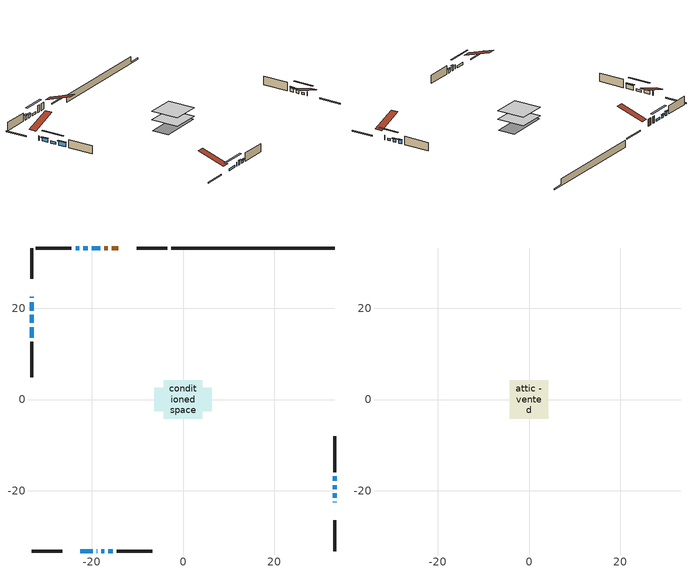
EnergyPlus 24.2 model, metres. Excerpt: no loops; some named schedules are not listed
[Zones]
conditioned space
 floor adiabatic (AdiabaticFloorConstruction): -4.19,-4.19 -4.19,4.19 4.19,4.19 4.19,-4.19 z0.91
 floor foundation (Slab1 construction): -6.36,-2.58 -6.36,2.58 6.36,2.58 6.36,-2.58 z-1.22
 wall outside (RimJoist1 construction): -3.46,33.23 -10.16,33.23 / -33.23,-33.23 -26.53,-33.23 / -33.23,33.23 -33.23,26.53 / 33.23,-33.23 33.23,-26.53 z0.91:1.21
 wall outside (AdiabaticWallConstruction 1): -14.17,33.23 -15.59,33.23 / -16.52,33.23 -17.28,33.23 z0.91:2.94
 wall outside (AdiabaticWallConstruction): -33.23,22.52 -33.23,22.27 / 33.23,-22.52 33.23,-22.43 / -18.92,-33.23 -18.83,-33.23 z0.91:2.13; -33.23,21.35 -33.23,19.51 z0.91:1.93; 33.23,-21.5 33.23,-20.61 / -18.2,33.23 -19.98,33.23 / -33.23,18.59 -33.23,16.81 z0.91:1.55; -22.52,-33.23 -19.85,-33.23 z0.91:1.54; 33.23,-19.69 33.23,-18.79 z0.91:1.85; 33.23,-17.87 33.23,-16.87 z0.91:1.98; -20.91,33.23 -21.88,33.23 z0.91:1.8; -22.81,33.23 -23.55,33.23 / -17.91,-33.23 -17.32,-33.23 z0.91:2.15; -16.39,-33.23 -15.45,-33.23 z0.91:1.83; -33.23,15.88 -33.23,13.59 z0.91:2.18
 wall outside (Wall1 construction): -24.47,33.23 -32.31,33.23 / -14.52,-33.23 -6.69,-33.23 / -33.23,12.66 -33.23,4.83 / 33.23,-15.95 33.23,-8.11 z0.91:3.35
 wall foundation (FoundationWall1 construction): -2.53,33.23,-1.22 -2.53,33.23,0.91 29.66,33.23,0.91 29.66,33.23,-0.78 33.23,33.23,-0.78 33.23,33.23,-1.22
 window (WindowConstruction 8): -33.23,22.52 -33.23,22.27 z0.91:2.13
 window (WindowConstruction 7): -33.23,21.34 -33.23,19.52 z0.91:1.92
 window (WindowConstruction 14): 33.23,-22.52 33.23,-22.43 z0.91:2.13
 window (WindowConstruction 10): 33.23,-21.5 33.23,-20.61 z0.91:1.54
 window (WindowConstruction 11): -18.2,33.23 -19.98,33.23 z0.91:1.54
 window (WindowConstruction 12): -22.52,-33.23 -19.85,-33.23 z0.91:1.54
 window (WindowConstruction 13): -33.23,18.59 -33.23,16.81 z0.91:1.54
 window (WindowConstruction 9): -18.92,-33.23 -18.83,-33.23 z0.91:2.13
 window (WindowConstruction): 33.23,-19.68 33.23,-18.79 z0.91:1.85
 window (WindowConstruction 1): 33.23,-17.87 33.23,-16.87 z0.91:1.98
 window (WindowConstruction 2): -20.91,33.23 -21.88,33.23 z0.91:1.8
 window (WindowConstruction 3): -22.81,33.23 -23.55,33.23 z0.91:2.15
 window (WindowConstruction 4): -17.9,-33.23 -17.32,-33.23 z0.91:2.15
 window (WindowConstruction 5): -16.39,-33.23 -15.45,-33.23 z0.91:1.82
 window (WindowConstruction 6): -33.23,15.88 -33.23,13.59 z0.91:2.18
 door (Door): -14.17,33.23 -15.59,33.23 z0.91:2.94
 door (Door 1): -16.52,33.23 -17.28,33.23 z0.91:2.94
 ceiling adiabatic (AdiabaticFloorConstruction): 4.19,-4.19 4.19,4.19 -4.19,4.19 -4.19,-4.19 z0.91
attic - vented
 floor to conditioned space (Floor1 construction Reversed): -4.19,-4.19 -4.19,4.19 4.19,4.19 4.19,-4.19 z3.35
 roof outside (Roof1 construction): -13.24,33.23,3.35 -13.24,25.07,6.07 -11.09,25.07,6.07 -11.09,33.23,3.35; -23.45,-33.23,3.35 -23.45,-25.07,6.07 -25.6,-25.07,6.07 -25.6,-33.23,3.35; -33.23,23.45,3.35 -25.07,23.45,6.07 -25.07,25.6,6.07 -33.23,25.6,3.35; 33.23,-23.45,3.35 25.07,-23.45,6.07 25.07,-25.6,6.07 33.23,-25.6,3.35
shading: -33.23,19.31 -33.23,21.55 -33.65,21.55 -33.65,19.31 z2.13; 33.23,-17.97 33.23,-24.14 33.65,-24.14 33.65,-17.97 z4.18; -22.62,33.23 -15.57,33.23 -15.57,33.65 -22.62,33.65 z4.18; -17.21,-33.23 -25.16,-33.23 -25.16,-33.65 -17.21,-33.65 z4.18; -33.23,14.17 -33.23,21.23 -33.65,21.23 -33.65,14.17 z4.18; 33.23,-18.59 33.23,-19.88 33.65,-19.88 33.65,-18.59 z2.05; 33.23,-16.67 33.23,-18.07 33.65,-18.07 33.65,-16.67 z2.18; -22.08,33.23 -20.71,33.23 -20.71,33.65 -22.08,33.65 z2; -23.75,33.23 -22.61,33.23 -22.61,33.65 -23.75,33.65 z2.35; -17.12,-33.23 -18.11,-33.23 -18.11,-33.65 -17.12,-33.65 z2.35; -15.25,-33.23 -16.59,-33.23 -16.59,-33.65 -15.25,-33.65 z2.03; -33.23,13.39 -33.23,16.08 -33.65,16.08 -33.65,13.39 z2.38
[Building]
Building 1: Terrain=Suburbs
[Site:Location]
Edmonton Intl AP_AB: Latitude {deg}=53.31; Longitude {deg}=-113.58; Time Zone {hr}=-7; Elevation {m}=723; Keep Site Location Information=Yes
[Site:GroundTemperature:Shallow]
-1.56185, -3.61833, -3.78302, -2.80711, 1.11059, 5.01004, 8.39065, 10.5322, 10.7141, 8.97234, 5.67794, 1.89811
[Site:WaterMainsTemperature]
Calculation Method=Schedule; Temperature Schedule=mains temperature schedule
[Material] Roughness=Rough; Thermal Absorptance=0.9
Name | Thickness {m} | Conductivity {W/m-K} | Density {kg/m3} | Specific Heat {J/kg-K} | Solar Absorptance | Visible Absorptance
asphalt or fiberglass shingles | 0.00635 | 0.162714 | 1121.4 | 1465.45 | 0.4 | 0.4
ceiling stud and cavity | 0.1397 | 0.112058 | 65.682 | 1177.47 | 0.7 | 0.7
concrete 4.0 in. | 0.1016 | 1.803125 | 2242.8 | 837.4 | 0.7 | 0.7
concrete 8.0 in. | 0.2032 | 1.803125 | 2242.8 | 837.4 | 0.7 | 0.7
door material | 0.04445 | 0.053851 | 512.64 | 1214.23 | 0.7 | 0.7
exterior vertical ins | 0.0160504 | 0.029427 | 32.04 | 1214.23 | 0.7 | 0.7
floor covering | 0.0127 | 0.0433444 | 54.468 | 1339.84 | 0.6 | 0.6
floor rigid ins; wall rigid ins | 0.512978 | 0.029427 | 32.04 | 1214.23 | 0.7 | 0.7
floor stud and cavity | 0.1397 | 1.75129 | 37.0049 | 1207.88 | 0.7 | 0.7
furniture material conditioned space 1 | 0.1524 | 0.115458 | 640.8 | 1214.23 | 0.6 | 0.6
gypsum board | 0.0127 | 0.160291 | 801 | 837.4 | 0.6 | 0.6
gypsum board 1 | 0.0127 | 0.160291 | 801 | 837.4 | 0.7 | 0.7
osb sheathing 0.5 in. | 0.0127 | 0.115458 | 512.64 | 1214.23 | 0.7 | 0.7
osb sheathing 0.75 in. | 0.01905 | 0.115458 | 512.64 | 1214.23 | 0.7 | 0.7
rim joist stud and cavity | 0.0508 | 0.312044 | 50.32683 | 1063.81 | 0.6 | 0.6
wall stud and cavity | 0.1397 | 0.100429 | 139.0536 | 1170.24 | 0.7 | 0.7
wall stud and cavity 1 | 0.0889 | 0.380278 | 52.3479 | 1209.89 | 0.7 | 0.7
wall stud and cavity 2 | 0.0889 | 0.391764 | 83.0341 | 1211.67 | 0.7 | 0.7
wood siding | 0.0254 | 0.102417 | 544.68 | 1172.36 | 0.4 | 0.4
wood siding 1; wood siding 2; wood siding 3 | 0.0254 | 0.102417 | 544.68 | 1172.36 | 0.7 | 0.7
[WindowMaterial:SimpleGlazingSystem]
Name | U-Factor {W/m2-K} | Solar Heat Gain Coefficient
WindowMaterial | 2.67945 | 0.49
WindowMaterial 1 | 2.67491 | 0.51
WindowMaterial 2 | 3.304596 | 0.64
WindowMaterial 3 | 2.67604 | 0.5
WindowMaterial 4 | 2.680016 | 0.48
WindowMaterial 5 | 1.71362 | 0.54
WindowMaterial 6 | 1.79538 | 0.52
WindowMaterial 7 | 2.71636 | 0.5
WindowMaterial 8 | 2.90203 | 0.38
WindowMaterial 9 | 2.6908 | 0.44
[Construction]
AdiabaticFloorConstruction: floor stud and cavity, floor rigid ins, osb sheathing 0.75 in., floor covering
AdiabaticWallConstruction: wood siding 2, wall rigid ins, wall stud and cavity 1, gypsum board
AdiabaticWallConstruction 1: wood siding 3, wall rigid ins, wall stud and cavity 1, gypsum board
Door; Door 1: door material
Floor1 construction Reversed: gypsum board, ceiling stud and cavity
FoundationWall1 construction: concrete 8.0 in., gypsum board 1
furniture construction conditioned space 1: furniture material conditioned space 1
PartitionWallConstruction: gypsum board, wall stud and cavity 2, gypsum board
RimJoist1 construction: wood siding 1, rim joist stud and cavity
Roof1 construction: asphalt or fiberglass shingles
Slab1 construction: concrete 4.0 in.
Wall1 construction: wood siding, osb sheathing 0.5 in., wall stud and cavity, gypsum board
WindowConstruction; WindowConstruction 5: WindowMaterial
WindowConstruction 1: WindowMaterial 1
WindowConstruction 10; WindowConstruction 11; WindowConstruction 12; WindowConstruction 13: WindowMaterial 9
WindowConstruction 14; WindowConstruction 9: WindowMaterial 8
WindowConstruction 2: WindowMaterial 2
WindowConstruction 3: WindowMaterial 3
WindowConstruction 4: WindowMaterial 4
WindowConstruction 6: WindowMaterial 5
WindowConstruction 7: WindowMaterial 6
WindowConstruction 8: WindowMaterial 7
[Zone] Multiplier=1; Part of Total Floor Area=Yes
Name | Volume {m3}
attic - vented | 31.0392
conditioned space | 326.5
[Space]
Name | Zone | Volume {m3}
attic - vented 1 | attic - vented | 31.0392
conditioned space 1 | conditioned space | 326.5
[ZoneInfiltration:EffectiveLeakageArea]
infil attic - vented 1: Zone or Space=attic - vented 1; Schedule=Always On Discrete; Effective Air Leakage Area {cm2}=2443.83; Stack Coefficient=0.000189242; Wind Coefficient=9.29456e-06
[ZoneMixing]
whole house fan mix: Zone or Space=attic - vented; Schedule=Always On Continuous; Design Flow Rate Calculation Method=Flow/Zone; Design Flow Rate {m3/s}=0; Source Zone or Space=conditioned space
[SurfaceProperty:ExposedFoundationPerimeter]
Slab1: Exposed Perimeter Calculation Method=TotalExposedPerimeter; Total Exposed Perimeter {m}=35.764
[InternalMass] Zone or ZoneList=conditioned space; Space or SpaceList=conditioned space 1
Name | Construction | Surface Area {m2}
furniture mass conditioned space 1 | furniture construction conditioned space 1 | 54.3999
partition wall mass | PartitionWallConstruction | 136
[Lights]
interior lighting: Zone or ZoneList or Space or SpaceList=conditioned space 1; Schedule=interior lighting schedule; Design Level Calculation Method=LightingLevel; Lighting Level {W}=343.2; Return Air Fraction=0; Fraction Radiant=0.6; Fraction Visible=0.2; Fraction Replaceable=1
[People]
occupants: Zone or ZoneList or Space or SpaceList=conditioned space 1; Number of People Schedule=occupants schedule; Number of People Calculation Method=People; Number of People=3; Fraction Radiant=0.314171; Sensible Heat Fraction=0.56303; Activity Level Schedule=occupants activity schedule; Carbon Dioxide Generation Rate {m3/s-W}=0; Enable ASHRAE 55 Comfort Warnings=No; Mean Radiant Temperature Calculation Type=EnclosureAveraged
[ElectricEquipment] Zone or ZoneList or Space or SpaceList=conditioned space 1; Design Level Calculation Method=EquipmentLevel
Name | Schedule | Design Level {W} | Fraction Latent | Fraction Radiant | Fraction Lost
clothes dryer | clothes dryer schedule | 140.772 | 0.015 | 0.081 | 0.85
clothes washer | clothes washer schedule | 32.1985 | 0.03 | 0.162 | 0.7
cooking range | cooking range schedule | 215.147 | 0.08 | 0.432 | 0.2
dishwasher | dishwasher schedule | 66.8632 | 0.3 | 0.18 | 0.4
fridge | fridge schedule | 72.9452 | 0 | 0.6 | 0
mech vent bath fan 0 | mech vent bath fan 0 schedule | 50.2 | 0 | 0 | 1
mech vent bath fan 1 | mech vent bath fan 1 schedule | 50.2 | 0 | 0 | 1
mech vent house fan | mech vent house fan schedule | 0 | 0 | 0 | 1
mech vent house fan cfis | mech vent house fan cfis schedule | 0 | 0 | 0 | 0
mech vent range fan 0 | mech vent range fan 0 schedule | 57 | 0 | 0 | 1
misc plug loads | misc plug loads schedule | 494.7 | 0.045 | 0.513 | 0.1
whole house fan | Always On Discrete | 0 | 0 | 0 | 1
[OtherEquipment] Zone or ZoneList or Space or SpaceList=conditioned space 1; Design Level Calculation Method=EquipmentLevel
Name | Fuel Type | Schedule | Design Level {W} | Fraction Latent | Fraction Radiant | Fraction Lost
clothes dryer 1 | Electricity | clothes dryer schedule | 0 | 0.015 | 0.081 | 0.85
cooking range 1 | Electricity | cooking range schedule | 0 | 0.08 | 0.432 | 0.2
general water use latent | None | general water use schedule | 62.594 | 1 | 0 | 0
general water use sensible | None | general water use schedule | -61.6891 | 0 | 0.6 | 0
mech vent house fan latent load | None | Always On Discrete | 0 | 1 | 0 | 0
mech vent house fan sensible load | None | Always On Discrete | 0 | 0 | 0 | 0
water heater energy adjustment1 | NaturalGas | Always On Discrete | 0.01 | 0 | 0 | 1
[ZoneInfiltration:DesignFlowRate] Zone or ZoneList or Space or SpaceList=conditioned space 1; Schedule=Always On Discrete; Design Flow Rate Calculation Method=Flow/Zone; Design Flow Rate {m3/s}=0
infil flow; natural vent flow; whole house fan flow
[AvailabilityManager:Scheduled]
furnace airloop Availability Manager: Schedule=Always On Discrete
[Foundation:Kiva]
Foundation Kiva 1: Initial Indoor Air Temperature {C}=18; Wall Height Above Grade {m}=0.910011; Wall Depth Below Slab {m}=0.2032; Custom Block Material Name 1=exterior vertical ins; Custom Block Depth 1 {m}=2.13; Custom Block X Position 1 {m}=0.2159; Custom Block Z Position 1 {m}=0
[Foundation:Kiva:Settings]
Soil Conductivity {W/m-K}=0.849921; Soil Density {kg/m3}=1842.3; Soil Specific Heat {J/kg-K}=418.7; Ground Solar Absorptivity=0.9; Ground Thermal Absorptivity=0.9; Ground Surface Roughness {m}=0.03; Far-Field Width {m}=40; Deep-Ground Boundary Condition=ZeroFlux; Deep-Ground Depth {m}=40; Minimum Cell Dimension {m}=0.2; Maximum Cell Growth Coefficient=3; Simulation Timestep=Timestep
[Exterior:Lights]
exterior lighting: Schedule=exterior lighting schedule; Design Level {W}=75.6
[EnergyManagementSystem:GlobalVariable]
furnace_airloop_Fan_RTF
infil_program_Qfan
infil_program_Qinf
natural_vent_program_Qnv
natural_vent_program_Qwhf
[EnergyManagementSystem:Sensor]
Name | Output:Variable or Output:Meter Index Key | Output:Variable or Output:Meter
airflow_gain | infil flow | Infiltration Sensible Heat Gain Energy
airflow_gain_1 | natural vent flow | Infiltration Sensible Heat Gain Energy
airflow_gain_2 | whole house fan flow | Infiltration Sensible Heat Gain Energy
airflow_loss | infil flow | Infiltration Sensible Heat Loss Energy
airflow_loss_1 | natural vent flow | Infiltration Sensible Heat Loss Energy
airflow_loss_2 | whole house fan flow | Infiltration Sensible Heat Loss Energy
clg_load_cond |  | Cooling:EnergyTransfer:Zone:CONDITIONED SPACE
clg_sp_s; clg_sp_s_1 | cooling setpoint | Schedule Value
clothes_dryer_exhaust_0_sch_s | clothes dryer exhaust 0 schedule | Schedule Value
cool_season | cooling season schedule | Schedule Value
htg_load_cond |  | Heating:EnergyTransfer:Zone:CONDITIONED SPACE
htg_sp_s; htg_sp_s_1 | heating setpoint | Schedule Value
ig_ee_conv | clothes dryer | Electric Equipment Convective Heating Energy
ig_ee_conv_2 | cooking range | Electric Equipment Convective Heating Energy
ig_ee_conv_4 | fridge | Electric Equipment Convective Heating Energy
ig_ee_conv_5 | misc plug loads | Electric Equipment Convective Heating Energy
ig_ee_conv_6 | whole house fan | Electric Equipment Convective Heating Energy
ig_ee_rad | clothes dryer | Electric Equipment Radiant Heating Energy
ig_ee_rad_2 | cooking range | Electric Equipment Radiant Heating Energy
ig_ee_rad_4 | fridge | Electric Equipment Radiant Heating Energy
ig_ee_rad_5 | misc plug loads | Electric Equipment Radiant Heating Energy
ig_ee_rad_6 | whole house fan | Electric Equipment Radiant Heating Energy
ig_lgt_conv | interior lighting | Lights Convective Heating Energy
ig_lgt_rad | interior lighting | Lights Radiant Heating Energy
ig_lgt_vis | interior lighting | Lights Visible Radiation Heating Energy
ig_oe_conv | clothes dryer 1 | Other Equipment Convective Heating Energy
ig_oe_conv_1 | cooking range 1 | Other Equipment Convective Heating Energy
ig_oe_conv_2 | general water use latent | Other Equipment Convective Heating Energy
ig_oe_conv_3 | general water use sensible | Other Equipment Convective Heating Energy
ig_oe_conv_4 | water heater energy adjustment1 | Other Equipment Convective Heating Energy
ig_oe_rad | clothes dryer 1 | Other Equipment Radiant Heating Energy
ig_oe_rad_1 | cooking range 1 | Other Equipment Radiant Heating Energy
ig_oe_rad_2 | general water use latent | Other Equipment Radiant Heating Energy
ig_oe_rad_3 | general water use sensible | Other Equipment Radiant Heating Energy
ig_oe_rad_4 | water heater energy adjustment1 | Other Equipment Radiant Heating Energy
ig_ppl_conv | occupants | People Convective Heating Energy
ig_ppl_rad | occupants | People Radiant Heating Energy
im_conv | furniture mass conditioned space 1 | Surface Inside Face Convection Heat Gain Energy
im_conv_1 | partition wall mass | Surface Inside Face Convection Heat Gain Energy
im_ig | furniture mass conditioned space 1 | Surface Inside Face Internal Gains Radiation Heat Gain Energy
im_ig_1 | partition wall mass | Surface Inside Face Internal Gains Radiation Heat Gain Energy
im_lgt | furniture mass conditioned space 1 | Surface Inside Face Lights Radiation Heat Gain Energy
im_lgt_1 | partition wall mass | Surface Inside Face Lights Radiation Heat Gain Energy
im_sol | furniture mass conditioned space 1 | Surface Inside Face Solar Radiation Heat Gain Energy
im_sol_1 | partition wall mass | Surface Inside Face Solar Radiation Heat Gain Energy
im_surf | furniture mass conditioned space 1 | Surface Inside Face Net Surface Thermal Radiation Heat Gain Energy
im_surf_1 | partition wall mass | Surface Inside Face Net Surface Thermal Radiation Heat Gain Energy
mech_vent_bath_fan_0_sch_s | mech vent bath fan 0 schedule | Schedule Value
mech_vent_bath_fan_1_sch_s | mech vent bath fan 1 schedule | Schedule Value
mech_vent_range_fan_0_sch_s | mech vent range fan 0 schedule | Schedule Value
mv_conv | mech vent bath fan 0 | Electric Equipment Convective Heating Energy
mv_conv_1 | mech vent bath fan 1 | Electric Equipment Convective Heating Energy
mv_conv_2 | mech vent house fan | Electric Equipment Convective Heating Energy
mv_conv_3 | mech vent house fan cfis | Electric Equipment Convective Heating Energy
mv_conv_4 | mech vent range fan 0 | Electric Equipment Convective Heating Energy
mv_conv_5 | mech vent house fan latent load | Other Equipment Convective Heating Energy
mv_conv_6 | mech vent house fan sensible load | Other Equipment Convective Heating Energy
mv_rad | mech vent bath fan 0 | Electric Equipment Radiant Heating Energy
mv_rad_1 | mech vent bath fan 1 | Electric Equipment Radiant Heating Energy
mv_rad_2 | mech vent house fan | Electric Equipment Radiant Heating Energy
mv_rad_3 | mech vent house fan cfis | Electric Equipment Radiant Heating Energy
mv_rad_4 | mech vent range fan 0 | Electric Equipment Radiant Heating Energy
mv_rad_5 | mech vent house fan latent load | Other Equipment Radiant Heating Energy
mv_rad_6 | mech vent house fan sensible load | Other Equipment Radiant Heating Energy
natural_vent_s | natural vent schedule | Schedule Value
out_pb_s |  | Site Outdoor Air Barometric Pressure
out_wt_s |  | Site Outdoor Air Humidity Ratio
site_vw_s |  | Site Wind Speed
ss_back_out | Window1 | Surface Window Shortwave from Zone Back Out Window Heat Transfer Rate
ss_back_out_1 | Window10 | Surface Window Shortwave from Zone Back Out Window Heat Transfer Rate
ss_back_out_10 | Window5 | Surface Window Shortwave from Zone Back Out Window Heat Transfer Rate
ss_back_out_11 | Window6 | Surface Window Shortwave from Zone Back Out Window Heat Transfer Rate
ss_back_out_12 | Window7 | Surface Window Shortwave from Zone Back Out Window Heat Transfer Rate
ss_back_out_13 | Window8 | Surface Window Shortwave from Zone Back Out Window Heat Transfer Rate
ss_back_out_14 | Window9 | Surface Window Shortwave from Zone Back Out Window Heat Transfer Rate
ss_back_out_2 | Window11 | Surface Window Shortwave from Zone Back Out Window Heat Transfer Rate
ss_back_out_3 | Window12 | Surface Window Shortwave from Zone Back Out Window Heat Transfer Rate
ss_back_out_4 | Window13 | Surface Window Shortwave from Zone Back Out Window Heat Transfer Rate
ss_back_out_5 | Window15 | Surface Window Shortwave from Zone Back Out Window Heat Transfer Rate
ss_back_out_6 | Window18 | Surface Window Shortwave from Zone Back Out Window Heat Transfer Rate
ss_back_out_7 | Window2 | Surface Window Shortwave from Zone Back Out Window Heat Transfer Rate
ss_back_out_8 | Window3 | Surface Window Shortwave from Zone Back Out Window Heat Transfer Rate
ss_back_out_9 | Window4 | Surface Window Shortwave from Zone Back Out Window Heat Transfer Rate
ss_conv | Door1 | Surface Inside Face Convection Heat Gain Energy
ss_conv_1 | Door3 | Surface Inside Face Convection Heat Gain Energy
ss_conv_10 | Window3 | Surface Inside Face Convection Heat Gain Energy
ss_conv_11 | Window4 | Surface Inside Face Convection Heat Gain Energy
ss_conv_12 | Window5 | Surface Inside Face Convection Heat Gain Energy
ss_conv_13 | Window6 | Surface Inside Face Convection Heat Gain Energy
ss_conv_14 | Window7 | Surface Inside Face Convection Heat Gain Energy
ss_conv_15 | Window8 | Surface Inside Face Convection Heat Gain Energy
ss_conv_16 | Window9 | Surface Inside Face Convection Heat Gain Energy
ss_conv_2 | Window1 | Surface Inside Face Convection Heat Gain Energy
ss_conv_3 | Window10 | Surface Inside Face Convection Heat Gain Energy
ss_conv_4 | Window11 | Surface Inside Face Convection Heat Gain Energy
ss_conv_5 | Window12 | Surface Inside Face Convection Heat Gain Energy
ss_conv_6 | Window13 | Surface Inside Face Convection Heat Gain Energy
ss_conv_7 | Window15 | Surface Inside Face Convection Heat Gain Energy
ss_conv_8 | Window18 | Surface Inside Face Convection Heat Gain Energy
ss_conv_9 | Window2 | Surface Inside Face Convection Heat Gain Energy
ss_ig | Door1 | Surface Inside Face Internal Gains Radiation Heat Gain Energy
ss_ig_1 | Door3 | Surface Inside Face Internal Gains Radiation Heat Gain Energy
ss_ig_10 | Window3 | Surface Inside Face Internal Gains Radiation Heat Gain Energy
ss_ig_11 | Window4 | Surface Inside Face Internal Gains Radiation Heat Gain Energy
ss_ig_12 | Window5 | Surface Inside Face Internal Gains Radiation Heat Gain Energy
ss_ig_13 | Window6 | Surface Inside Face Internal Gains Radiation Heat Gain Energy
ss_ig_14 | Window7 | Surface Inside Face Internal Gains Radiation Heat Gain Energy
ss_ig_15 | Window8 | Surface Inside Face Internal Gains Radiation Heat Gain Energy
ss_ig_16 | Window9 | Surface Inside Face Internal Gains Radiation Heat Gain Energy
ss_ig_2 | Window1 | Surface Inside Face Internal Gains Radiation Heat Gain Energy
ss_ig_3 | Window10 | Surface Inside Face Internal Gains Radiation Heat Gain Energy
ss_ig_4 | Window11 | Surface Inside Face Internal Gains Radiation Heat Gain Energy
ss_ig_5 | Window12 | Surface Inside Face Internal Gains Radiation Heat Gain Energy
ss_ig_6 | Window13 | Surface Inside Face Internal Gains Radiation Heat Gain Energy
ss_ig_7 | Window15 | Surface Inside Face Internal Gains Radiation Heat Gain Energy
ss_ig_8 | Window18 | Surface Inside Face Internal Gains Radiation Heat Gain Energy
ss_ig_9 | Window2 | Surface Inside Face Internal Gains Radiation Heat Gain Energy
ss_lgt | Door1 | Surface Inside Face Lights Radiation Heat Gain Energy
ss_lgt_1 | Door3 | Surface Inside Face Lights Radiation Heat Gain Energy
ss_sol | Door1 | Surface Inside Face Solar Radiation Heat Gain Energy
ss_sol_1 | Door3 | Surface Inside Face Solar Radiation Heat Gain Energy
ss_surf | Door1 | Surface Inside Face Net Surface Thermal Radiation Heat Gain Energy
ss_surf_1 | Door3 | Surface Inside Face Net Surface Thermal Radiation Heat Gain Energy
ss_surf_10 | Window3 | Surface Inside Face Net Surface Thermal Radiation Heat Gain Energy
ss_surf_11 | Window4 | Surface Inside Face Net Surface Thermal Radiation Heat Gain Energy
ss_surf_12 | Window5 | Surface Inside Face Net Surface Thermal Radiation Heat Gain Energy
ss_surf_13 | Window6 | Surface Inside Face Net Surface Thermal Radiation Heat Gain Energy
ss_surf_14 | Window7 | Surface Inside Face Net Surface Thermal Radiation Heat Gain Energy
ss_surf_15 | Window8 | Surface Inside Face Net Surface Thermal Radiation Heat Gain Energy
ss_surf_16 | Window9 | Surface Inside Face Net Surface Thermal Radiation Heat Gain Energy
ss_surf_2 | Window1 | Surface Inside Face Net Surface Thermal Radiation Heat Gain Energy
ss_surf_3 | Window10 | Surface Inside Face Net Surface Thermal Radiation Heat Gain Energy
ss_surf_4 | Window11 | Surface Inside Face Net Surface Thermal Radiation Heat Gain Energy
ss_surf_5 | Window12 | Surface Inside Face Net Surface Thermal Radiation Heat Gain Energy
ss_surf_6 | Window13 | Surface Inside Face Net Surface Thermal Radiation Heat Gain Energy
ss_surf_7 | Window15 | Surface Inside Face Net Surface Thermal Radiation Heat Gain Energy
ss_surf_8 | Window18 | Surface Inside Face Net Surface Thermal Radiation Heat Gain Energy
ss_surf_9 | Window2 | Surface Inside Face Net Surface Thermal Radiation Heat Gain Energy
ss_trans_in | Window1 | Surface Window Transmitted Solar Radiation Rate
ss_trans_in_1 | Window10 | Surface Window Transmitted Solar Radiation Rate
ss_trans_in_10 | Window5 | Surface Window Transmitted Solar Radiation Rate
ss_trans_in_11 | Window6 | Surface Window Transmitted Solar Radiation Rate
ss_trans_in_12 | Window7 | Surface Window Transmitted Solar Radiation Rate
ss_trans_in_13 | Window8 | Surface Window Transmitted Solar Radiation Rate
ss_trans_in_14 | Window9 | Surface Window Transmitted Solar Radiation Rate
ss_trans_in_2 | Window11 | Surface Window Transmitted Solar Radiation Rate
ss_trans_in_3 | Window12 | Surface Window Transmitted Solar Radiation Rate
ss_trans_in_4 | Window13 | Surface Window Transmitted Solar Radiation Rate
ss_trans_in_5 | Window15 | Surface Window Transmitted Solar Radiation Rate
ss_trans_in_6 | Window18 | Surface Window Transmitted Solar Radiation Rate
ss_trans_in_7 | Window2 | Surface Window Transmitted Solar Radiation Rate
ss_trans_in_8 | Window3 | Surface Window Transmitted Solar Radiation Rate
ss_trans_in_9 | Window4 | Surface Window Transmitted Solar Radiation Rate
ss_trans_out | Window1 | Surface Inside Face Initial Transmitted Diffuse Transmitted Out Window Solar Radiation Rate
ss_trans_out_1 | Window10 | Surface Inside Face Initial Transmitted Diffuse Transmitted Out Window Solar Radiation Rate
ss_trans_out_10 | Window5 | Surface Inside Face Initial Transmitted Diffuse Transmitted Out Window Solar Radiation Rate
ss_trans_out_11 | Window6 | Surface Inside Face Initial Transmitted Diffuse Transmitted Out Window Solar Radiation Rate
ss_trans_out_12 | Window7 | Surface Inside Face Initial Transmitted Diffuse Transmitted Out Window Solar Radiation Rate
